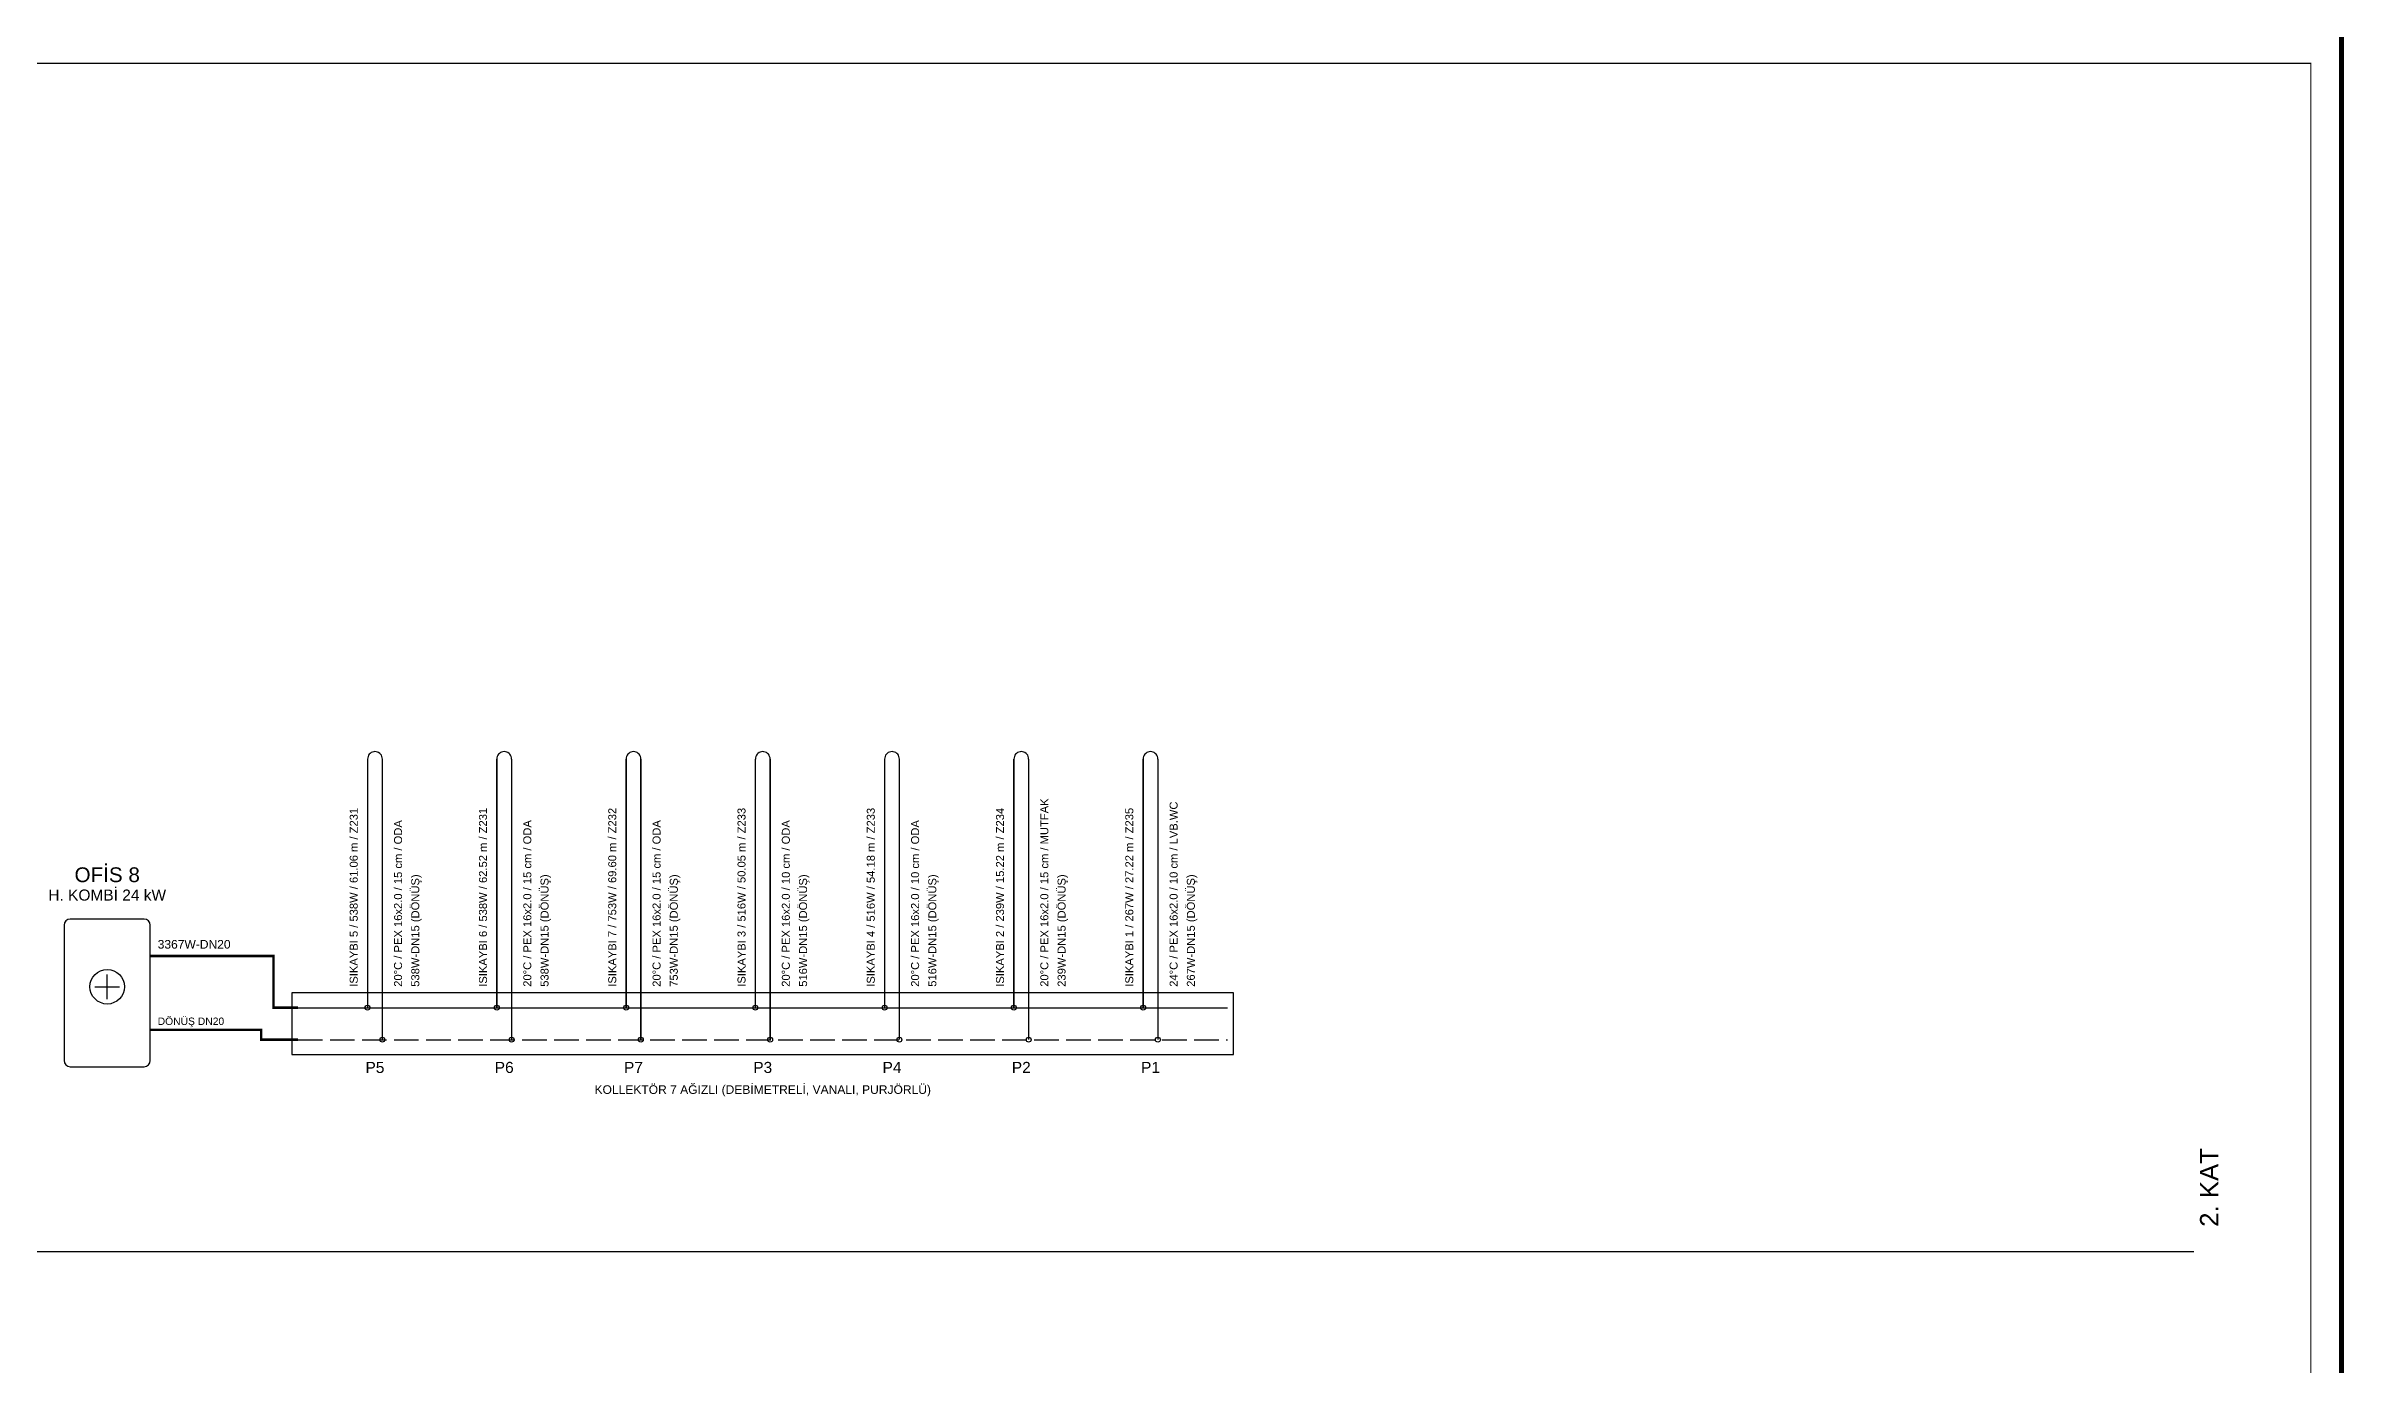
# Model space of a CAD drawing. Header units: centimetres. Extents: x -3952 to 26292, y -15092 to -10712.
# Drawn here: x 22655 to 24522, y -13981 to -12911 of the extents above; entities that cross this region are included whole.
import ezdxf
from ezdxf.enums import TextEntityAlignment as Align

# ---------------------------------------------------------------- set-up
doc = ezdxf.new("R2010")
doc.units = ezdxf.units.CM
doc.linetypes.add('ISITMA DONUS HATTI', pattern=[26, 20, -6])
for name, color, linetype in [('MTY-CIHAZ', 135, 'Continuous'), ('MTY-ISIKAYBIMAHAL', 2, 'Continuous'), ('MTY-ISITMA-DONUS-BORU', 30, 'ISITMA DONUS HATTI'), ('MTY-ISITMA-GIDIS-BORU', 10, 'Continuous'), ('MTY-KAT-ADI', 1, 'Continuous'), ('MTY-KOLLETOR', 7, 'Continuous'), ('MTY-PAFTA', 7, 'Continuous'), ('MTY-PEX-BORU', 1, 'Continuous'), ('MTY-SEMA', 8, 'Continuous'), ('MTY-YAZI', 7, 'Continuous'), ('STM-ISITMA-CAP', 41, 'Continuous')]:
    doc.layers.add(name, color=color, linetype=linetype)
doc.layers.add('ROTAS-PAFTA-SINIRI', color=8, linetype='Continuous', plot=False)
doc.styles.add('ROTAS', font='arial.ttf')

# ---------------------------------------------------------------- blocks, each defined once
blk = doc.blocks.new('ROTAS_PAFTA')
blk.add_lwpolyline([(0, 0), (1, 0), (1, 1), (0, 1)], close=True)

msp = doc.modelspace()

# ---------------------------------------------------------------- linework, layer by layer
at = {"layer": 'MTY-CIHAZ'}
for p, q in [((22695, -13675), (22715, -13675)), ((22705, -13685), (22705, -13665))]:
    msp.add_line(p, q, dxfattribs=at)
msp.add_lwpolyline([(22735, -13740), (22736.9, -13739.6), (22738.5, -13738.5), (22739.6, -13736.9), (22740, -13735), (22740, -13625), (22739.6, -13623.1), (22738.5, -13621.5), (22736.9, -13620.4), (22735, -13620), (22675, -13620), (22673.1, -13620.4), (22671.5, -13621.5), (22670.4, -13623.1), (22670, -13625), (22670, -13735), (22670.4, -13736.9), (22671.5, -13738.5), (22673.1, -13739.6), (22675, -13740)], close=True, dxfattribs=at)
msp.add_circle((22705, -13675), 14, dxfattribs=at)
at = {"layer": 'MTY-ISITMA-DONUS-BORU'}
msp.add_line((22860, -13718), (23615, -13718), dxfattribs=at)
at = {"layer": 'MTY-ISITMA-DONUS-BORU', "const_width": 2}
msp.add_lwpolyline([(22740, -13710), (22830, -13710), (22830, -13718), (22860, -13718)], dxfattribs=at)
at = {"layer": 'MTY-ISITMA-GIDIS-BORU'}
msp.add_line((22860, -13692), (23615, -13692), dxfattribs=at)
at = {"layer": 'MTY-ISITMA-GIDIS-BORU', "const_width": 2}
msp.add_lwpolyline([(22740, -13650), (22840, -13650), (22840, -13692), (22860, -13692)], dxfattribs=at)
at = {"layer": 'MTY-KOLLETOR'}
msp.add_lwpolyline([(22855, -13730), (23620, -13730), (23620, -13680), (22855, -13680)], close=True, dxfattribs=at)
for centre in [(22916.5, -13692), (23021.5, -13692), (23126.5, -13692), (23231.5, -13692), (23336.5, -13692), (23441.5, -13692), (23546.5, -13692), (22928.5, -13718), (23033.5, -13718), (23138.5, -13718), (23243.5, -13718), (23348.5, -13718), (23453.5, -13718), (23558.5, -13718)]:
    msp.add_circle(centre, 2, dxfattribs=at)
at = {"layer": 'MTY-PAFTA'}
for points, const_width in [([(19000, -15050), (24520, -15050), (24520, -12900), (19000, -12900)], 4), ([(19025, -15025), (24495, -15025), (24495, -12925), (19025, -12925)], 1)]:
    msp.add_lwpolyline(points, close=True, dxfattribs=dict(at, const_width=const_width))
at = {"layer": 'MTY-PEX-BORU', "const_width": 1.2}
for points in [[(22916.5, -13692), (22916.5, -13490)], [(22928.5, -13718), (22928.5, -13490)], [(23021.5, -13692), (23021.5, -13490)], [(23033.5, -13718), (23033.5, -13490)], [(23126.5, -13692), (23126.5, -13490)], [(23138.5, -13718), (23138.5, -13490)], [(23231.5, -13692), (23231.5, -13490)], [(23243.5, -13718), (23243.5, -13490)], [(23336.5, -13692), (23336.5, -13490)], [(23348.5, -13718), (23348.5, -13490)], [(23441.5, -13692), (23441.5, -13490)], [(23453.5, -13718), (23453.5, -13490)], [(23546.5, -13692), (23546.5, -13490)], [(23558.5, -13718), (23558.5, -13490)]]:
    msp.add_lwpolyline(points, dxfattribs=at)
at = {"layer": 'MTY-PEX-BORU'}
for points in [[(22928.5, -13490), (22928.4, -13489), (22928.1, -13487.9), (22927.7, -13487), (22927.1, -13486.1), (22926.4, -13485.4), (22925.5, -13484.8), (22924.6, -13484.4), (22923.5, -13484.1), (22922.5, -13484), (22921.5, -13484.1), (22920.4, -13484.4), (22919.5, -13484.8), (22918.6, -13485.4), (22917.9, -13486.1), (22917.3, -13487), (22916.9, -13487.9), (22916.6, -13489), (22916.5, -13490)], [(23033.5, -13490), (23033.4, -13489), (23033.1, -13487.9), (23032.7, -13487), (23032.1, -13486.1), (23031.4, -13485.4), (23030.5, -13484.8), (23029.6, -13484.4), (23028.5, -13484.1), (23027.5, -13484), (23026.5, -13484.1), (23025.4, -13484.4), (23024.5, -13484.8), (23023.6, -13485.4), (23022.9, -13486.1), (23022.3, -13487), (23021.9, -13487.9), (23021.6, -13489), (23021.5, -13490)], [(23138.5, -13490), (23138.4, -13489), (23138.1, -13487.9), (23137.7, -13487), (23137.1, -13486.1), (23136.4, -13485.4), (23135.5, -13484.8), (23134.6, -13484.4), (23133.5, -13484.1), (23132.5, -13484), (23131.5, -13484.1), (23130.4, -13484.4), (23129.5, -13484.8), (23128.6, -13485.4), (23127.9, -13486.1), (23127.3, -13487), (23126.9, -13487.9), (23126.6, -13489), (23126.5, -13490)], [(23243.5, -13490), (23243.4, -13489), (23243.1, -13487.9), (23242.7, -13487), (23242.1, -13486.1), (23241.4, -13485.4), (23240.5, -13484.8), (23239.6, -13484.4), (23238.5, -13484.1), (23237.5, -13484), (23236.5, -13484.1), (23235.4, -13484.4), (23234.5, -13484.8), (23233.6, -13485.4), (23232.9, -13486.1), (23232.3, -13487), (23231.9, -13487.9), (23231.6, -13489), (23231.5, -13490)], [(23348.5, -13490), (23348.4, -13489), (23348.1, -13487.9), (23347.7, -13487), (23347.1, -13486.1), (23346.4, -13485.4), (23345.5, -13484.8), (23344.6, -13484.4), (23343.5, -13484.1), (23342.5, -13484), (23341.5, -13484.1), (23340.4, -13484.4), (23339.5, -13484.8), (23338.6, -13485.4), (23337.9, -13486.1), (23337.3, -13487), (23336.9, -13487.9), (23336.6, -13489), (23336.5, -13490)], [(23453.5, -13490), (23453.4, -13489), (23453.1, -13487.9), (23452.7, -13487), (23452.1, -13486.1), (23451.4, -13485.4), (23450.5, -13484.8), (23449.6, -13484.4), (23448.5, -13484.1), (23447.5, -13484), (23446.5, -13484.1), (23445.4, -13484.4), (23444.5, -13484.8), (23443.6, -13485.4), (23442.9, -13486.1), (23442.3, -13487), (23441.9, -13487.9), (23441.6, -13489), (23441.5, -13490)], [(23558.5, -13490), (23558.4, -13489), (23558.1, -13487.9), (23557.7, -13487), (23557.1, -13486.1), (23556.4, -13485.4), (23555.5, -13484.8), (23554.6, -13484.4), (23553.5, -13484.1), (23552.5, -13484), (23551.5, -13484.1), (23550.4, -13484.4), (23549.5, -13484.8), (23548.6, -13485.4), (23547.9, -13486.1), (23547.3, -13487), (23546.9, -13487.9), (23546.6, -13489), (23546.5, -13490)]]:
    msp.add_lwpolyline(points, dxfattribs=at)
at = {"layer": 'MTY-SEMA'}
msp.add_line((19060, -13890), (24400, -13890), dxfattribs=at)

# ---------------------------------------------------------------- block references
at = {"layer": 'ROTAS-PAFTA-SINIRI', "xscale": 5520, "yscale": 2150}
msp.add_blockref('ROTAS_PAFTA', (19000, -15050), dxfattribs=at)

# ---------------------------------------------------------------- texts
at = {"layer": 'MTY-CIHAZ', "style": 'ROTAS'}
msp.add_text('H. KOMBİ 24 kW', height=9, dxfattribs=at).set_placement((22705, -13605), align=Align.CENTER)
at = {"layer": 'MTY-ISIKAYBIMAHAL', "style": 'ROTAS'}
for s, p in [('ISIKAYBI 5 / 538W / 61.06 m / Z231', (22908.5, -13675)), ('ISIKAYBI 6 / 538W / 62.52 m / Z231', (23013.5, -13675)), ('ISIKAYBI 7 / 753W / 69.60 m / Z232', (23118.5, -13675)), ('ISIKAYBI 3 / 516W / 50.05 m / Z233', (23223.5, -13675)), ('ISIKAYBI 4 / 516W / 54.18 m / Z233', (23328.5, -13675)), ('ISIKAYBI 2 / 239W / 15.22 m / Z234', (23433.5, -13675)), ('ISIKAYBI 1 / 267W / 27.22 m / Z235', (23538.5, -13675))]:
    msp.add_text(s, height=6.5, rotation=90, dxfattribs=at).set_placement(p)
at = {"layer": 'MTY-KAT-ADI', "style": 'ROTAS'}
msp.add_text('2. KAT', height=15, rotation=90, dxfattribs=at).set_placement((24420, -13870))
at = {"layer": 'MTY-KOLLETOR', "style": 'ROTAS'}
for s, height, p in [('P5', 9, (22922.5, -13745)), ('P6', 9, (23027.5, -13745)), ('P7', 9, (23132.5, -13745)), ('P3', 9, (23237.5, -13745)), ('P4', 9, (23342.5, -13745)), ('P2', 9, (23447.5, -13745)), ('P1', 9, (23552.5, -13745)), ('KOLLEKTÖR 7 AĞIZLI (DEBİMETRELİ, VANALI, PURJÖRLÜ)', 7, (23237.5, -13762))]:
    msp.add_text(s, height=height, dxfattribs=at).set_placement(p, align=Align.CENTER)
at = {"layer": 'MTY-YAZI', "style": 'ROTAS'}
msp.add_text('OFİS 8', height=12, dxfattribs=at).set_placement((22705, -13590), align=Align.CENTER)
at = {"layer": 'STM-ISITMA-CAP', "style": 'ROTAS'}
for s, p in [('20°C / PEX 16x2.0 / 15 cm / MUTFAK', (23469.5, -13675)), ('24°C / PEX 16x2.0 / 10 cm / LVB.WC', (23574.5, -13675)), ('20°C / PEX 16x2.0 / 15 cm / ODA', (22944.5, -13675)), ('20°C / PEX 16x2.0 / 15 cm / ODA', (23049.5, -13675)), ('20°C / PEX 16x2.0 / 15 cm / ODA', (23154.5, -13675)), ('20°C / PEX 16x2.0 / 10 cm / ODA', (23259.5, -13675)), ('20°C / PEX 16x2.0 / 10 cm / ODA', (23364.5, -13675)), ('538W-DN15 (DÖNÜŞ)', (22958.5, -13675)), ('538W-DN15 (DÖNÜŞ)', (23063.5, -13675)), ('753W-DN15 (DÖNÜŞ)', (23168.5, -13675)), ('516W-DN15 (DÖNÜŞ)', (23273.5, -13675)), ('516W-DN15 (DÖNÜŞ)', (23378.5, -13675)), ('239W-DN15 (DÖNÜŞ)', (23483.5, -13675)), ('267W-DN15 (DÖNÜŞ)', (23588.5, -13675))]:
    msp.add_text(s, height=6.5, rotation=90, dxfattribs=at).set_placement(p)
for s, height, p in [('3367W-DN20', 7, (22746, -13644)), ('DÖNÜŞ DN20', 6, (22746, -13706))]:
    msp.add_text(s, height=height, dxfattribs=at).set_placement(p)

doc.saveas('drawing.dxf')
